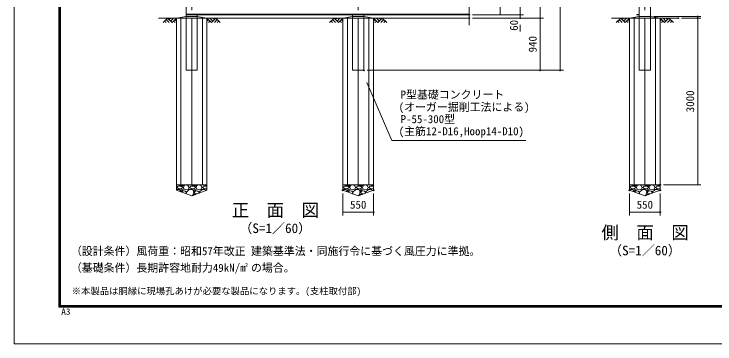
# Model space of a CAD drawing. Units: millimetres at full size. Extents: x -12600 to 12600, y -8910 to 8910.
# Drawn here: x -12600 to 33, y -8910 to -2969 of the extents above; entities that cross this region are included whole.
import ezdxf
from ezdxf.enums import TextEntityAlignment as Align

# ---------------------------------------------------------------- set-up
doc = ezdxf.new("R2010")
doc.units = ezdxf.units.MM
doc.header["$LTSCALE"] = 30
doc.header["$PDMODE"] = 32
doc.header["$PDSIZE"] = 15
doc.linetypes.add('USER1', pattern=[50.8, 31.75, -6.35, 6.35, -6.35])
for name, color, linetype, lineweight in [('0-0_D-STR-TXT', 7, 'Continuous', 13), ('0-1_D-STR-DIM', 7, 'Continuous', 13), ('0-2_D-BMK', 2, 'USER1', 13), ('0-3_D-STR3', 3, 'Continuous', 13), ('0-4_D-STR1', 1, 'Continuous', 18), ('0-5_D-BGD', 7, 'Continuous', 18), ('0-8_D-DCR-HCH', 7, 'Continuous', 13), ('0-9_D-STR4', 7, 'Continuous', 18), ('0-B_D-TTL-TXT', 7, 'Continuous', 13), ('0-C_D-TTL', 7, 'Continuous', 18)]:
    doc.layers.add(name, color=color, linetype=linetype, lineweight=lineweight)
doc.layers.add('0-7_Defpoints', color=253, linetype='Continuous')
doc.styles.add('ＭＳ ゴシック', font='')
doc.styles.get('ＭＳ ゴシック').set_extended_font_data('MS Gothic')

msp = doc.modelspace()

# ---------------------------------------------------------------- linework, layer by layer
at = {"layer": '0-0_D-STR-TXT'}
msp.add_lwpolyline([(-3374.08, -5244.62), (-5790.55, -5244.62), (-6244.21, -4202.04)], dxfattribs=at)
at = {"layer": '0-1_D-STR-DIM'}
for p, q in [((-3117.14, 7017.35), (-3117.14, -3042.65)), ((-2757.14, 7017.35), (-2757.14, -3982.65)), ((-3477.14, -982.65), (-3477.14, -2982.65)), ((-4397.14, -3170.25), (-4397.14, -2008.31)), ((-3837.14, -2982.65), (-3837.14, -2316.65)), ((-4337.14, -2982.65), (-3777.14, -2982.65)), ((-4337.14, -2982.65), (-3417.14, -2982.65)), ((-4337.14, -2982.65), (-3417.14, -2982.65)), ((-3477.14, -2982.65), (-3477.14, -3042.65)), ((-1071.25, -3012.65), (-218.77, -3012.65)), ((-278.77, -3042.65), (-278.77, -3012.65)), ((-4337.14, -3042.65), (-3057.14, -3042.65)), ((-4337.14, -3042.65), (-3417.14, -3042.65)), ((-4337.14, -3042.65), (-3057.14, -3042.65)), ((-3117.14, -3042.65), (-3117.14, -3982.65)), ((-571.25, -3042.65), (-218.77, -3042.65)), ((-571.25, -3042.65), (-218.77, -3042.65)), ((-278.77, -6042.65), (-278.77, -3042.65)), ((-3477.14, -3162.65), (-3477.14, -3282.65)), ((-278.77, -3162.65), (-278.77, -3282.65)), ((-6237.14, -3982.65), (-3057.14, -3982.65)), ((-6237.14, -3982.65), (-2697.14, -3982.65)), ((-896.25, -6042.65), (-218.77, -6042.65)), ((-6672.14, -6202.65), (-6672.14, -6598)), ((-6122.14, -6202.65), (-6122.14, -6598)), ((-1506.25, -6202.65), (-1506.25, -6598)), ((-956.25, -6202.65), (-956.25, -6598)), ((-6672.14, -6538), (-6122.14, -6538)), ((-1506.25, -6538), (-956.25, -6538))]:
    msp.add_line(p, q, dxfattribs=at)
at = {"layer": '0-2_D-BMK'}
for p, q in [((-9397.14, -4042.65), (-9397.14, 7077.35)), ((-6397.14, -4042.65), (-6397.14, 7077.35)), ((-1231.25, -4042.65), (-1231.25, 7077.35))]:
    msp.add_line(p, q, dxfattribs=at)
at = {"layer": '0-3_D-STR3'}
msp.add_line((-4397.14, -2973.65), (-9497.14, -2973.65), dxfattribs=at)
at = {"layer": '0-4_D-STR1'}
for p, q in [((-1331.25, 7017.35), (-1331.25, -3982.65)), ((-9497.14, -2978.65), (-4397.14, -2978.65)), ((-9497.14, -2982.65), (-4397.14, -2982.65)), ((-1376.25, -2982.65), (-1376.25, -2981.65)), ((-1376.25, -2982.65), (-1336.25, -2982.65)), ((-1373.25, -2978.65), (-1339.75, -2978.65)), ((-1335.25, -2974.15), (-1335.25, -2940.65)), ((-1331.25, -2977.65), (-1331.25, -2937.65))]:
    msp.add_line(p, q, dxfattribs=at)
for points in [[(-9297.14, 7017.35), (-9497.14, 7017.35), (-9497.14, -3982.65), (-9297.14, -3982.65), (-9297.14, -2982.65)], [(-1331.25, -3982.65), (-1131.25, -3982.65), (-1131.25, 7017.35)], [(-6497.14, -2982.65), (-6497.14, -3982.65), (-6297.14, -3982.65), (-6297.14, -2982.65)]]:
    msp.add_lwpolyline(points, dxfattribs=at)
for centre, radius, start, end in [((-1373.25, -2981.65), 3, 90, 180), ((-1339.75, -2974.15), 4.5, 270, 0), ((-1336.25, -2977.65), 5, 270, 0)]:
    msp.add_arc(centre, radius, start, end, dxfattribs=at)
at = {"layer": '0-5_D-BGD'}
for p, q in [((-9497.14, -3012.65), (-9297.14, -3012.65)), ((-6497.14, -3012.65), (-6297.14, -3012.65)), ((-1331.25, -3012.65), (-1131.25, -3012.65)), ((-4397.14, -3042.65), (-9997.14, -3042.65)), ((-9672.14, -6142.65), (-9672.14, -3042.65)), ((-9122.14, -6142.65), (-9122.14, -3042.65)), ((-6672.14, -6142.65), (-6672.14, -3042.65)), ((-6122.14, -6142.65), (-6122.14, -3042.65)), ((-1831.25, -3042.65), (-631.25, -3042.65)), ((-1506.25, -6142.65), (-1506.25, -3042.65)), ((-956.25, -6142.65), (-956.25, -3042.65)), ((-9122.14, -6042.65), (-9672.14, -6042.65)), ((-6122.14, -6042.65), (-6672.14, -6042.65)), ((-956.25, -6042.65), (-1506.25, -6042.65))]:
    msp.add_line(p, q, dxfattribs=at)
at = {"layer": '0-7_Defpoints'}
for p in [(-4397.14, -2982.65), (-3477.14, -2982.65), (-1131.25, -3012.65), (-278.77, -3012.65), (-4397.14, -3042.65), (-3477.14, -3042.65), (-3117.14, -3042.65), (-631.25, -3042.65), (-278.77, -3042.65), (-6297.14, -3982.65), (-3117.14, -3982.65), (-2757.14, -3982.65), (-956.25, -6042.65), (-6672.14, -6142.65), (-6122.14, -6142.65), (-1506.25, -6142.65), (-956.25, -6142.65), (-6122.14, -6538), (-956.25, -6538)]:
    msp.add_point(p, dxfattribs=at)
at = {"layer": '0-8_D-DCR-HCH'}
for p, q in [((-9831.78, -3042.65), (-9911.6, -3122.47)), ((-9884.99, -3095.87), (-9858.26, -3122.47)), ((-9858.39, -3069.26), (-9804.93, -3122.47)), ((-9831.78, -3042.65), (-9751.96, -3122.47)), ((-9805.17, -3069.26), (-9778.57, -3042.65)), ((-9778.57, -3095.87), (-9725.36, -3042.65)), ((-9751.96, -3122.47), (-9672.14, -3042.65)), ((-9725.36, -3095.87), (-9698.63, -3122.47)), ((-9698.75, -3069.26), (-9672.14, -3095.74)), ((-9042.33, -3122.47), (-9122.14, -3042.65)), ((-9095.54, -3069.26), (-9122.14, -3095.74)), ((-9068.93, -3095.87), (-9095.66, -3122.47)), ((-9015.72, -3095.87), (-9068.93, -3042.65)), ((-8962.51, -3042.65), (-9042.33, -3122.47)), ((-8988.98, -3069.4), (-9015.72, -3042.65)), ((-8935.9, -3069.26), (-8989.36, -3122.47)), ((-8962.51, -3042.65), (-8882.69, -3122.47)), ((-8909.3, -3095.87), (-8936.02, -3122.47)), ((-6831.78, -3042.65), (-6911.6, -3122.47)), ((-6884.99, -3095.87), (-6858.26, -3122.47)), ((-6858.39, -3069.26), (-6804.93, -3122.47)), ((-6831.78, -3042.65), (-6751.96, -3122.47)), ((-6805.17, -3069.26), (-6778.57, -3042.65)), ((-6778.57, -3095.87), (-6725.36, -3042.65)), ((-6751.96, -3122.47), (-6672.14, -3042.65)), ((-6725.36, -3095.87), (-6698.63, -3122.47)), ((-6698.75, -3069.26), (-6672.14, -3095.74)), ((-6042.33, -3122.47), (-6122.14, -3042.65)), ((-6095.54, -3069.26), (-6122.14, -3095.74)), ((-6068.93, -3095.87), (-6095.66, -3122.47)), ((-6015.72, -3095.87), (-6068.93, -3042.65)), ((-5962.51, -3042.65), (-6042.33, -3122.47)), ((-5988.98, -3069.4), (-6015.72, -3042.65)), ((-5935.9, -3069.26), (-5989.36, -3122.47)), ((-5962.51, -3042.65), (-5882.69, -3122.47)), ((-5909.3, -3095.87), (-5936.02, -3122.47)), ((-1665.88, -3042.65), (-1745.7, -3122.47)), ((-1719.09, -3095.87), (-1692.37, -3122.47)), ((-1692.49, -3069.26), (-1639.03, -3122.47)), ((-1665.88, -3042.65), (-1586.06, -3122.47)), ((-1639.28, -3069.26), (-1612.67, -3042.65)), ((-1612.67, -3095.87), (-1559.46, -3042.65)), ((-1586.06, -3122.47), (-1506.25, -3042.65)), ((-1559.46, -3095.87), (-1532.73, -3122.47)), ((-1532.85, -3069.26), (-1506.25, -3095.74)), ((-876.43, -3122.47), (-956.25, -3042.65)), ((-929.64, -3069.26), (-956.25, -3095.74)), ((-903.03, -3095.87), (-929.76, -3122.47)), ((-849.82, -3095.87), (-903.03, -3042.65)), ((-796.61, -3042.65), (-876.43, -3122.47)), ((-823.08, -3069.4), (-849.82, -3042.65)), ((-770, -3069.26), (-823.46, -3122.47)), ((-796.61, -3042.65), (-716.79, -3122.47)), ((-743.4, -3095.87), (-770.12, -3122.47)), ((-9613.2, -6060.1), (-9623.38, -6042.65)), ((-9555.7, -6064.7), (-9613.2, -6060.1)), ((-9513.61, -6042.65), (-9555.7, -6064.7)), ((-9546.5, -6090), (-9532.7, -6057.8)), ((-9532.7, -6057.8), (-9495.9, -6046.3)), ((-9495.9, -6046.3), (-9459.1, -6060.1)), ((-9459.1, -6060.1), (-9445.3, -6090)), ((-9383.2, -6060.1), (-9393.38, -6042.65)), ((-9325.7, -6064.7), (-9383.2, -6060.1)), ((-9283.61, -6042.65), (-9325.7, -6064.7)), ((-9316.5, -6090), (-9302.7, -6057.8)), ((-9302.7, -6057.8), (-9265.9, -6046.3)), ((-9265.9, -6046.3), (-9229.1, -6060.1)), ((-9229.1, -6060.1), (-9215.3, -6090)), ((-9153.2, -6060.1), (-9163.38, -6042.65)), ((-9122.14, -6062.58), (-9153.2, -6060.1)), ((-6613.2, -6060.1), (-6623.38, -6042.65)), ((-6555.7, -6064.7), (-6613.2, -6060.1)), ((-6513.61, -6042.65), (-6555.7, -6064.7)), ((-6546.5, -6090), (-6532.7, -6057.8)), ((-6532.7, -6057.8), (-6495.9, -6046.3)), ((-6495.9, -6046.3), (-6459.1, -6060.1)), ((-6459.1, -6060.1), (-6445.3, -6090)), ((-6383.2, -6060.1), (-6393.38, -6042.65)), ((-6325.7, -6064.7), (-6383.2, -6060.1)), ((-6283.61, -6042.65), (-6325.7, -6064.7)), ((-6316.5, -6090), (-6302.7, -6057.8)), ((-6302.7, -6057.8), (-6265.9, -6046.3)), ((-6265.9, -6046.3), (-6229.1, -6060.1)), ((-6229.1, -6060.1), (-6215.3, -6090)), ((-6153.2, -6060.1), (-6163.38, -6042.65)), ((-6122.14, -6062.58), (-6153.2, -6060.1)), ((-1447.3, -6060.1), (-1457.48, -6042.65)), ((-1389.8, -6064.7), (-1447.3, -6060.1)), ((-1347.71, -6042.65), (-1389.8, -6064.7)), ((-1380.6, -6090), (-1366.8, -6057.8)), ((-1366.8, -6057.8), (-1330, -6046.3)), ((-1330, -6046.3), (-1293.2, -6060.1)), ((-1293.2, -6060.1), (-1279.4, -6090)), ((-1217.3, -6060.1), (-1227.48, -6042.65)), ((-1159.8, -6064.7), (-1217.3, -6060.1)), ((-1117.71, -6042.65), (-1159.8, -6064.7)), ((-1150.6, -6090), (-1136.8, -6057.8)), ((-1136.8, -6057.8), (-1100, -6046.3)), ((-1100, -6046.3), (-1063.2, -6060.1)), ((-1063.2, -6060.1), (-1049.4, -6090)), ((-987.3, -6060.1), (-997.48, -6042.65)), ((-956.25, -6062.58), (-987.3, -6060.1)), ((-9670.7, -6126.8), (-9672.14, -6128.12)), ((-9615.5, -6131.4), (-9670.7, -6126.8)), ((-9659.2, -6090), (-9652.3, -6071.6)), ((-9633.9, -6117.6), (-9659.2, -6090)), ((-9608.6, -6067), (-9652.3, -6071.6)), ((-9581, -6113), (-9633.9, -6117.6)), ((-9590.47, -6172.35), (-9615.5, -6131.4)), ((-9562.6, -6078.5), (-9608.6, -6067)), ((-9576.4, -6126.8), (-9592.5, -6133.7)), ((-9592.5, -6133.7), (-9583.3, -6156.7)), ((-9583.3, -6156.7), (-9548.8, -6136)), ((-9560.3, -6154.4), (-9581.51, -6175.61)), ((-9560.3, -6090), (-9581, -6113)), ((-9548.8, -6136), (-9576.4, -6126.8)), ((-9560.3, -6090), (-9562.6, -6078.5)), ((-9514.3, -6161.3), (-9560.3, -6154.4)), ((-9548.8, -6090), (-9535, -6122.2)), ((-9535, -6122.2), (-9495.9, -6133.7)), ((-9495.9, -6177.4), (-9514.3, -6161.3)), ((-9495.9, -6133.7), (-9456.8, -6122.2)), ((-9495.9, -6191.2), (-9495.9, -6177.4)), ((-9493.6, -6175.1), (-9495.12, -6207.03)), ((-9440.7, -6126.8), (-9493.6, -6175.1)), ((-9456.8, -6122.2), (-9445.3, -6090)), ((-9385.5, -6131.4), (-9440.7, -6126.8)), ((-9429.2, -6090), (-9422.3, -6071.6)), ((-9403.9, -6117.6), (-9429.2, -6090)), ((-9378.6, -6067), (-9422.3, -6071.6)), ((-9351, -6113), (-9403.9, -6117.6)), ((-9360.2, -6172.8), (-9385.5, -6131.4)), ((-9332.6, -6078.5), (-9378.6, -6067)), ((-9378.6, -6230.3), (-9360.2, -6172.8)), ((-9346.4, -6126.8), (-9362.5, -6133.7)), ((-9362.5, -6133.7), (-9353.3, -6156.7)), ((-9353.3, -6156.7), (-9318.8, -6136)), ((-9330.3, -6154.4), (-9353.3, -6177.4)), ((-9353.3, -6177.4), (-9334.9, -6205)), ((-9330.3, -6090), (-9351, -6113)), ((-9318.8, -6136), (-9346.4, -6126.8)), ((-9330.3, -6090), (-9332.6, -6078.5)), ((-9284.3, -6161.3), (-9330.3, -6154.4)), ((-9318.8, -6090), (-9305, -6122.2)), ((-9305, -6122.2), (-9265.9, -6133.7)), ((-9265.9, -6177.4), (-9284.3, -6161.3)), ((-9265.9, -6133.7), (-9226.8, -6122.2)), ((-9265.9, -6191.2), (-9265.9, -6177.4)), ((-9263.6, -6175.1), (-9264.52, -6194.43)), ((-9210.7, -6126.8), (-9263.6, -6175.1)), ((-9226.8, -6122.2), (-9215.3, -6090)), ((-9155.5, -6131.4), (-9210.7, -6126.8)), ((-9199.2, -6090), (-9192.3, -6071.6)), ((-9173.9, -6117.6), (-9199.2, -6090)), ((-9148.6, -6067), (-9192.3, -6071.6)), ((-9122.14, -6113.1), (-9173.9, -6117.6)), ((-9143.81, -6150.53), (-9155.5, -6131.4)), ((-9122.14, -6073.61), (-9148.6, -6067)), ((-9122.14, -6129.26), (-9132.5, -6133.7)), ((-9132.5, -6133.7), (-9128.06, -6144.8)), ((-6670.7, -6126.8), (-6672.14, -6128.12)), ((-6615.5, -6131.4), (-6670.7, -6126.8)), ((-6659.2, -6090), (-6652.3, -6071.6)), ((-6633.9, -6117.6), (-6659.2, -6090)), ((-6608.6, -6067), (-6652.3, -6071.6)), ((-6581, -6113), (-6633.9, -6117.6)), ((-6590.47, -6172.35), (-6615.5, -6131.4)), ((-6562.6, -6078.5), (-6608.6, -6067)), ((-6576.4, -6126.8), (-6592.5, -6133.7)), ((-6592.5, -6133.7), (-6583.3, -6156.7)), ((-6583.3, -6156.7), (-6548.8, -6136)), ((-6560.3, -6154.4), (-6581.51, -6175.61)), ((-6560.3, -6090), (-6581, -6113)), ((-6548.8, -6136), (-6576.4, -6126.8)), ((-6560.3, -6090), (-6562.6, -6078.5)), ((-6514.3, -6161.3), (-6560.3, -6154.4)), ((-6548.8, -6090), (-6535, -6122.2)), ((-6535, -6122.2), (-6495.9, -6133.7)), ((-6495.9, -6177.4), (-6514.3, -6161.3)), ((-6495.9, -6133.7), (-6456.8, -6122.2)), ((-6495.9, -6191.2), (-6495.9, -6177.4)), ((-6493.6, -6175.1), (-6495.12, -6207.03)), ((-6440.7, -6126.8), (-6493.6, -6175.1)), ((-6456.8, -6122.2), (-6445.3, -6090)), ((-6385.5, -6131.4), (-6440.7, -6126.8)), ((-6429.2, -6090), (-6422.3, -6071.6)), ((-6403.9, -6117.6), (-6429.2, -6090)), ((-6378.6, -6067), (-6422.3, -6071.6)), ((-6351, -6113), (-6403.9, -6117.6)), ((-6360.2, -6172.8), (-6385.5, -6131.4)), ((-6332.6, -6078.5), (-6378.6, -6067)), ((-6378.6, -6230.3), (-6360.2, -6172.8)), ((-6346.4, -6126.8), (-6362.5, -6133.7)), ((-6362.5, -6133.7), (-6353.3, -6156.7)), ((-6353.3, -6156.7), (-6318.8, -6136)), ((-6330.3, -6154.4), (-6353.3, -6177.4)), ((-6353.3, -6177.4), (-6334.9, -6205)), ((-6330.3, -6090), (-6351, -6113)), ((-6318.8, -6136), (-6346.4, -6126.8)), ((-6330.3, -6090), (-6332.6, -6078.5)), ((-6284.3, -6161.3), (-6330.3, -6154.4)), ((-6318.8, -6090), (-6305, -6122.2)), ((-6305, -6122.2), (-6265.9, -6133.7)), ((-6265.9, -6177.4), (-6284.3, -6161.3)), ((-6265.9, -6133.7), (-6226.8, -6122.2)), ((-6265.9, -6191.2), (-6265.9, -6177.4)), ((-6263.6, -6175.1), (-6264.52, -6194.43)), ((-6210.7, -6126.8), (-6263.6, -6175.1)), ((-6226.8, -6122.2), (-6215.3, -6090)), ((-6155.5, -6131.4), (-6210.7, -6126.8)), ((-6199.2, -6090), (-6192.3, -6071.6)), ((-6173.9, -6117.6), (-6199.2, -6090)), ((-6148.6, -6067), (-6192.3, -6071.6)), ((-6122.14, -6113.1), (-6173.9, -6117.6)), ((-6143.81, -6150.53), (-6155.5, -6131.4)), ((-6122.14, -6073.61), (-6148.6, -6067)), ((-6122.14, -6129.26), (-6132.5, -6133.7)), ((-6132.5, -6133.7), (-6128.06, -6144.8)), ((-1504.8, -6126.8), (-1506.25, -6128.12)), ((-1449.6, -6131.4), (-1504.8, -6126.8)), ((-1493.3, -6090), (-1486.4, -6071.6)), ((-1468, -6117.6), (-1493.3, -6090)), ((-1442.7, -6067), (-1486.4, -6071.6)), ((-1415.1, -6113), (-1468, -6117.6)), ((-1424.57, -6172.35), (-1449.6, -6131.4)), ((-1396.7, -6078.5), (-1442.7, -6067)), ((-1410.5, -6126.8), (-1426.6, -6133.7)), ((-1426.6, -6133.7), (-1417.4, -6156.7)), ((-1417.4, -6156.7), (-1382.9, -6136)), ((-1394.4, -6154.4), (-1415.61, -6175.61)), ((-1394.4, -6090), (-1415.1, -6113)), ((-1382.9, -6136), (-1410.5, -6126.8)), ((-1394.4, -6090), (-1396.7, -6078.5)), ((-1348.4, -6161.3), (-1394.4, -6154.4)), ((-1382.9, -6090), (-1369.1, -6122.2)), ((-1369.1, -6122.2), (-1330, -6133.7)), ((-1330, -6177.4), (-1348.4, -6161.3)), ((-1330, -6133.7), (-1290.9, -6122.2)), ((-1330, -6191.2), (-1330, -6177.4)), ((-1327.7, -6175.1), (-1329.22, -6207.03)), ((-1274.8, -6126.8), (-1327.7, -6175.1)), ((-1290.9, -6122.2), (-1279.4, -6090)), ((-1219.6, -6131.4), (-1274.8, -6126.8)), ((-1263.3, -6090), (-1256.4, -6071.6)), ((-1238, -6117.6), (-1263.3, -6090)), ((-1212.7, -6067), (-1256.4, -6071.6)), ((-1185.1, -6113), (-1238, -6117.6)), ((-1194.3, -6172.8), (-1219.6, -6131.4)), ((-1166.7, -6078.5), (-1212.7, -6067)), ((-1212.7, -6230.3), (-1194.3, -6172.8)), ((-1180.5, -6126.8), (-1196.6, -6133.7)), ((-1196.6, -6133.7), (-1187.4, -6156.7)), ((-1187.4, -6156.7), (-1152.9, -6136)), ((-1164.4, -6154.4), (-1187.4, -6177.4)), ((-1187.4, -6177.4), (-1169, -6205)), ((-1164.4, -6090), (-1185.1, -6113)), ((-1152.9, -6136), (-1180.5, -6126.8)), ((-1164.4, -6090), (-1166.7, -6078.5)), ((-1118.4, -6161.3), (-1164.4, -6154.4)), ((-1152.9, -6090), (-1139.1, -6122.2)), ((-1139.1, -6122.2), (-1100, -6133.7)), ((-1100, -6177.4), (-1118.4, -6161.3)), ((-1100, -6133.7), (-1060.9, -6122.2)), ((-1100, -6191.2), (-1100, -6177.4)), ((-1097.7, -6175.1), (-1098.62, -6194.43)), ((-1044.8, -6126.8), (-1097.7, -6175.1)), ((-1060.9, -6122.2), (-1049.4, -6090)), ((-989.6, -6131.4), (-1044.8, -6126.8)), ((-1033.3, -6090), (-1026.4, -6071.6)), ((-1008, -6117.6), (-1033.3, -6090)), ((-982.7, -6067), (-1026.4, -6071.6)), ((-956.25, -6113.1), (-1008, -6117.6)), ((-977.91, -6150.53), (-989.6, -6131.4)), ((-956.25, -6073.61), (-982.7, -6067)), ((-956.25, -6129.26), (-966.6, -6133.7)), ((-966.6, -6133.7), (-962.16, -6144.8)), ((-9503.08, -6204.13), (-9495.9, -6191.2)), ((-9392.31, -6240.9), (-9378.6, -6230.3)), ((-9373.8, -6234.16), (-9357.9, -6216.5)), ((-9357.9, -6216.5), (-9325.22, -6216.5)), ((-9334.9, -6205), (-9303.85, -6208.73)), ((-9268.5, -6195.87), (-9265.9, -6191.2)), ((-6503.08, -6204.13), (-6495.9, -6191.2)), ((-6392.31, -6240.9), (-6378.6, -6230.3)), ((-6373.8, -6234.16), (-6357.9, -6216.5)), ((-6357.9, -6216.5), (-6325.22, -6216.5)), ((-6334.9, -6205), (-6303.85, -6208.73)), ((-6268.5, -6195.87), (-6265.9, -6191.2)), ((-1337.18, -6204.13), (-1330, -6191.2)), ((-1226.41, -6240.9), (-1212.7, -6230.3)), ((-1207.9, -6234.16), (-1192, -6216.5)), ((-1192, -6216.5), (-1159.32, -6216.5)), ((-1169, -6205), (-1137.95, -6208.73)), ((-1102.6, -6195.87), (-1100, -6191.2))]:
    msp.add_line(p, q, dxfattribs=at)
at = {"layer": '0-9_D-STR4'}
for p, q in [((-9497.14, -3012.65), (-9672.14, -3042.65)), ((-9297.14, -3012.65), (-9122.14, -3042.65)), ((-6497.14, -3012.65), (-6672.14, -3042.65)), ((-6297.14, -3012.65), (-6122.14, -3042.65)), ((-1331.25, -3012.65), (-1506.25, -3042.65)), ((-1131.25, -3012.65), (-956.25, -3042.65)), ((-9591.6, -6042.65), (-9591.6, -3042.65)), ((-9397.14, -6042.65), (-9397.14, -3042.65)), ((-9202.69, -6042.65), (-9202.69, -3042.65)), ((-6591.6, -6042.65), (-6591.6, -3042.65)), ((-6397.14, -6042.65), (-6397.14, -3042.65)), ((-6202.69, -6042.65), (-6202.69, -3042.65)), ((-1425.7, -6042.65), (-1425.7, -3042.65)), ((-1231.25, -6042.65), (-1231.25, -3042.65)), ((-1036.79, -6042.65), (-1036.79, -3042.65))]:
    msp.add_line(p, q, dxfattribs=at)
for points in [[(-9672.14, -6142.65), (-9397.14, -6242.65), (-9122.14, -6142.65)], [(-6672.14, -6142.65), (-6397.14, -6242.65), (-6122.14, -6142.65)], [(-1506.25, -6142.65), (-1231.25, -6242.65), (-956.25, -6142.65)]]:
    msp.add_lwpolyline(points, dxfattribs=at)
at = {"layer": '0-C_D-TTL', "color": 2}
msp.add_lwpolyline([(-12600, 8910), (12600, 8910), (12600, -8910), (-12600, -8910)], close=True, dxfattribs=at)
at = {"layer": '0-C_D-TTL'}
for points in [[(-11790, 8250), (11790, 8250), (11790, -8250), (-11790, -8250)], [(-11782.5, 8242.5), (11782.5, 8242.5), (11782.5, -8242.5), (-11782.5, -8242.5)], [(-11775, 8235), (11775, 8235), (11775, -8235), (-11775, -8235)], [(-11767.5, 8227.5), (11767.5, 8227.5), (11767.5, -8227.5), (-11767.5, -8227.5)], [(-11760, 8220), (11760, 8220), (11760, -8220), (-11760, -8220)]]:
    msp.add_lwpolyline(points, close=True, dxfattribs=at)

# ---------------------------------------------------------------- texts
at = {"layer": '0-0_D-STR-TXT', "style": 'ＭＳ ゴシック'}
for s, p in [('P型基礎コンクリート', (-5633.21, -4535.56)), ('(オーガー掘削工法による)', (-5667.48, -4758.22)), ('P-55-300型', (-5633.21, -4977.31)), ('(主筋12-D16,Hoop14-D10)', (-5667.48, -5195.06))]:
    msp.add_text(s, height=144.3, dxfattribs=at).set_placement(p, align=Align.BOTTOM_LEFT)
at = {"layer": '0-1_D-STR-DIM', "style": 'ＭＳ ゴシック'}
for s, p in [('60', (-3474.71, -3271.3)), ('940', (-3137.39, -3660.06)), ('3000', (-299.01, -4738.08))]:
    msp.add_text(s, height=144.3, rotation=90, dxfattribs=at).set_placement(p, align=Align.BOTTOM_LEFT)
for p in [(-6543.81, -6517.76), (-1377.91, -6517.76)]:
    msp.add_text('550', height=144.3, dxfattribs=at).set_placement(p, align=Align.BOTTOM_LEFT)
at = {"layer": '0-B_D-TTL-TXT', "style": 'ＭＳ ゴシック'}
for s, height, p in [('正\u3000面\u3000図', 230.9, (-8676.84, -6685.54)), ('（S=1／60）', 173.1, (-8540.39, -6965.12)), ('側\u3000面\u3000図', 230.9, (-2013.51, -7089.19)), ('（設計条件）風荷重：昭和57年改正 建築基準法・同施行令に基づく風圧力に準拠。', 144.3, (-11575.31, -7354.13)), ('（S=1／60）', 173.1, (-1877.07, -7365.12)), ('（基礎条件）長期許容地耐力49kN/m の場合。', 144.3, (-11575.31, -7654.13)), ('2', 72.14, (-8438.89, -7546.7)), ('※本製品は胴縁に現場孔あけが必要な製品になります。(支柱取付部)', 120.3, (-11560.43, -8053.89))]:
    msp.add_text(s, height=height, dxfattribs=at).set_placement(p, align=Align.BOTTOM_LEFT)
at = {"layer": '0-C_D-TTL', "style": 'ＭＳ ゴシック', "width": 1.05}
msp.add_text('A3', height=115.5, dxfattribs=at).set_placement((-11748.26, -8420.43), align=Align.BOTTOM_LEFT)

doc.saveas('drawing.dxf')
